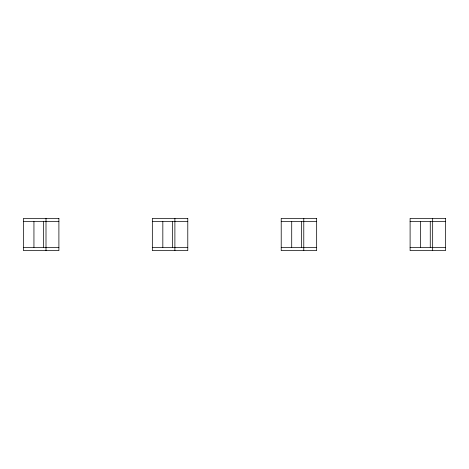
<?xml version="1.0" encoding="UTF-8"?>
<svg xmlns="http://www.w3.org/2000/svg" width="469" height="469" viewBox="0 0 469 469"><rect width="100%" height="100%" fill="white"/><g stroke="black" fill="none" stroke-linecap="round" stroke-linejoin="round"><path stroke-width="0.7" d="M23.45 221.614L58.895 221.614M152.337 221.614L187.782 221.614M281.218 221.614L316.663 221.614M410.105 221.614L445.55 221.614M23.45 247.386L58.895 247.386M152.337 247.386L187.782 247.386M281.218 247.386L316.663 247.386M410.105 247.386L445.55 247.386M432.664 218.39L432.664 250.61M430.266 221.614L430.266 247.386M420.599 221.614L420.599 247.386M303.777 218.39L303.777 250.61M301.379 221.614L301.379 247.386M291.712 221.614L291.712 247.386M174.89 218.39L174.89 250.61M172.498 221.614L172.498 247.386M162.831 221.614L162.831 247.386M46.003 218.39L46.003 250.61M43.611 221.614L43.611 247.386M33.944 221.614L33.944 247.386M58.895 218.39L23.45 218.39L23.45 250.61L58.895 250.61L58.895 218.39M187.782 218.39L152.337 218.39L152.337 250.61L187.782 250.61L187.782 218.39M316.663 218.39L281.218 218.39L281.218 250.61L316.663 250.61L316.663 218.39M445.55 218.39L410.105 218.39L410.105 250.61L445.55 250.61L445.55 218.39"/></g></svg>
